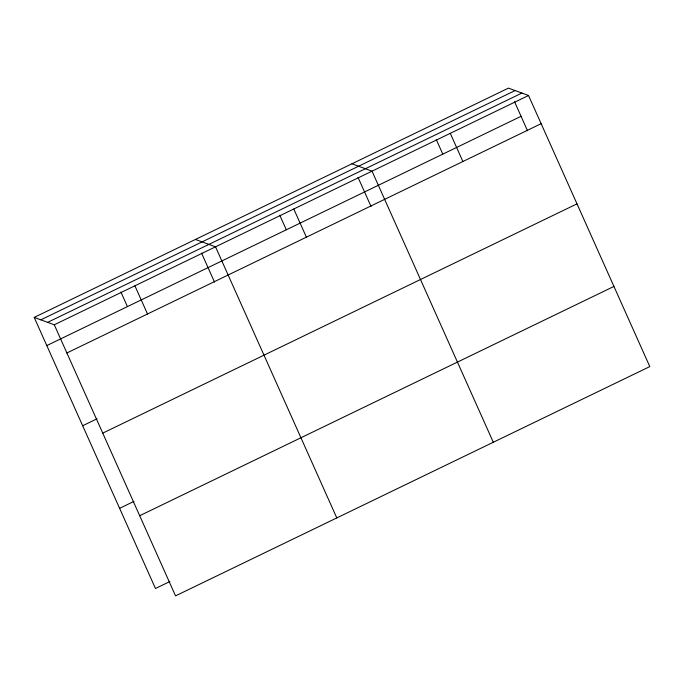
<?xml version="1.0" encoding="UTF-8"?>
<svg xmlns="http://www.w3.org/2000/svg" width="684" height="684" viewBox="0 0 684 684"><rect width="100%" height="100%" fill="white"/><g stroke="black" fill="none" stroke-linecap="round" stroke-linejoin="round"><path stroke-width="1.03" d="M34.2 317.402L508.451 88.125L528.535 95.504L649.8 366.598L175.549 595.875L54.284 324.78L34.2 317.402L155.465 588.496L169.863 581.537M40.826 319.838L515.078 90.562M47.658 322.352L521.909 93.067M54.284 324.78L528.535 95.504M46.803 345.582L521.054 116.306M66.887 352.97L541.138 123.684M82.661 425.747L97.06 418.788M102.745 433.126L576.997 203.849M119.606 508.332L134.004 501.372M139.69 515.719L613.941 286.434M351.952 163.784L372.028 171.171L493.301 442.257M195.444 239.451L215.528 246.83L336.793 517.925M514.539 101.728L527.535 130.789M450.286 133.337L462.888 161.518M436.289 139.562L442.804 154.139M358.031 177.387L371.036 206.457M293.778 208.996L306.389 237.177M279.782 215.221L286.305 229.798M201.532 253.054L214.528 282.116M134.902 285.809L147.513 313.99M120.906 292.034L127.429 306.603"/></g></svg>
